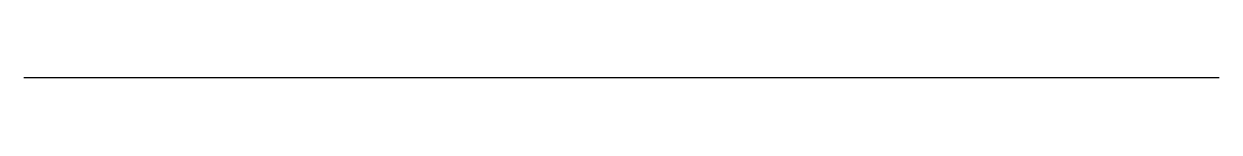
# Model space of a CAD drawing. Header units: millimetres. Extents: x 323.8625 to 323.8744, y 330.4155 to 330.4155.
import ezdxf

# ---------------------------------------------------------------- set-up
doc = ezdxf.new("R2010")
doc.units = ezdxf.units.MM
doc.layers.add('VPORTS', color=3, linetype='Continuous', plot=False)

msp = doc.modelspace()

# ---------------------------------------------------------------- linework, layer by layer
at = {"layer": 'VPORTS', "extrusion": (0, 1, -1.83697e-16)}
for p, q in [((323.87444, 330.415458, -2.66134), (323.862461, 330.415458, -2.66134)), ((323.862461, 330.415458, -2.66134), (323.862461, 330.415458, -2.66134)), ((323.87444, 330.415458, -2.66134), (323.87444, 330.415458, -2.66134)), ((323.87444, 330.415458, -2.66134), (323.87444, 330.415458, -2.66134)), ((323.87444, 330.415458, -2.66134), (323.87444, 330.415458, -2.66134)), ((323.87444, 330.415458, -2.66134), (323.87444, 330.415458, -2.66134)), ((323.87444, 330.415458, -2.66134), (323.87444, 330.415458, -2.66134))]:
    msp.add_line(p, q, dxfattribs=at)

doc.saveas('drawing.dxf')
